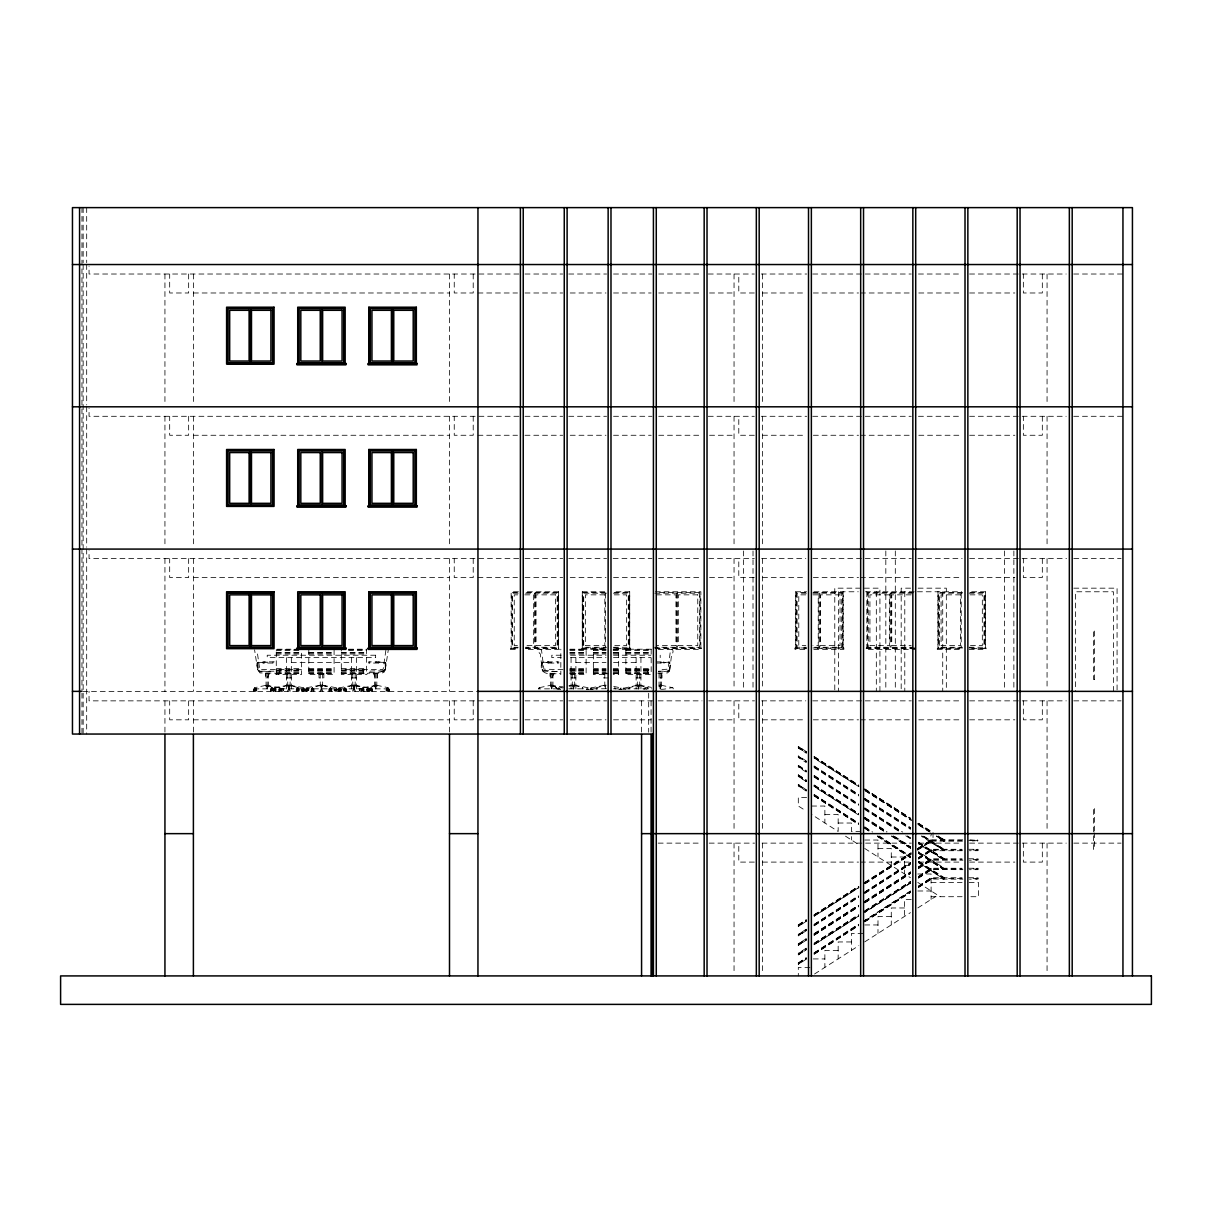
<?xml version="1.0" encoding="UTF-8"?>
<svg xmlns="http://www.w3.org/2000/svg" width="1212" height="1212" viewBox="0 0 1212 1212"><rect width="100%" height="100%" fill="white"/><g stroke="black" fill="none" stroke-linecap="round" stroke-linejoin="round"><path stroke-width="0.75" stroke-dasharray="5 3.75" d="M558.58 591.774L558.58 648.678L558.58 591.774L525.735 591.774M582.29 591.774L582.29 648.678L582.29 591.774L606 591.774M629.71 591.774L629.71 648.678L629.71 591.774L613.302 591.774M613.514 647.965L630.422 648.602L613.302 648.678M795.708 591.774L795.708 648.678L795.708 591.774L806.647 591.774M812.979 647.965L843.84 647.965L813.782 648.602M985.401 591.774L985.401 648.678L985.401 591.774L968.994 591.774M969.206 647.965L986.113 648.602L968.994 648.678M270.655 691.34L270.655 688.719M271.23 688.825L270.837 691.34M274.003 687.916L273.124 691.34M369.766 691.34L369.766 688.719M372.054 691.34L372.054 688.719M372.235 688.719L372.235 691.34M962.692 839.81L931.104 839.81C934.043 842.476 929.665 838.022 931.528 841.113L962.676 841.219M385.886 650.268L383.098 669.539L341.314 669.691M385.204 663.267L385.325 669.403L385.977 663.843L385.189 662.388M385.219 669.978L388.294 649.814M658.404 671.19L667.191 671.19L668.933 670.281C671.13 668.039 668.539 662.191 669.751 662.388L669.842 663.767M669.781 669.978L671.645 654.025C674.402 652.935 672.721 646.663 670.448 650.268L668.085 669.16L659.858 669.691M931.604 840.522C936.331 838.78 927.377 846.188 931.604 833.311M969.933 839.81L978.039 840.522L969.918 841.219M978.039 850.006L969.342 850.006M978.039 859.49L969.342 859.49M978.039 868.974L969.342 868.974M978.039 878.458L969.342 878.458M278.911 691.34L278.911 688.719M296.622 691.34L296.622 688.719M298.925 688.719L298.925 691.34M311.439 691.34L311.439 688.719M313.741 688.719L313.741 691.34M329.149 691.34L329.149 688.719M331.437 688.719L331.437 691.34M343.966 691.34L343.966 688.719M363.964 688.719L363.964 691.34M596.198 688.87L596.789 687.689L605.53 685.219L605.697 688.87M596.88 689.446L596.789 687.689M628.725 688.87L629.301 687.689L638.057 685.219M629.21 688.87L629.301 687.689M257.686 663.267L258.61 670.281M542.961 662.161L551.793 662.752L542.961 662.161L541.597 663.009L542.158 663.767M541.703 663.009C538.537 675.114 551.187 674.781 559.474 673.16L560.823 674.508L560.823 649.208M254.111 691.34L253.263 690.037L254.111 688.719M256.005 688.719L256.838 690.037L256.005 691.34M386.886 691.34L386.037 690.037L386.886 688.719M388.779 688.719L389.628 690.037L388.779 691.34M253.899 690.037L254.702 687.689L266.443 685.219M538.81 688.87L539.264 687.689L538.461 688.87L562.186 688.825M275.26 688.719L276.245 690.037L275.26 691.34M302.591 691.34C298.713 688.204 307.772 688.204 303.894 691.34M306.469 691.34L305.485 690.037L306.197 688.34M334.527 690.037L334.709 688.825L308.181 688.825L307.03 691.34M306.075 690.037C305.545 686.734 310.999 690.052 307.772 691.34M335.103 691.34C331.224 688.204 340.299 688.204 336.421 691.34M338.996 691.34L337.996 690.037L338.724 688.34M338.406 690.037C337.921 686.765 343.572 689.931 340.299 691.34M367.63 691.34L366.645 690.037L367.63 688.719M305.878 690.037L306.348 687.916M338.406 688.87L339.057 687.916M557.641 689.446L558.565 687.916M590.744 688.34L590.168 689.446M282.002 691.34L280.957 690.037L282.002 688.719M643.951 688.87L644.935 687.689L651.965 686.447M943.996 841.128L936.497 836.189L943.981 841.219L944.39 839.825L938.482 836.022M944.39 849.309L943.996 850.612L921.62 836.416M918.469 853.369L943.981 869.686L944.39 868.277L918.469 851.672M918.469 862.732L943.981 879.17L918.469 862.429M943.981 879.139L944.39 877.776L918.469 861.156M383.613 670.948C353.268 670.115 374.432 675.751 385.037 670.327L385.234 669.403M385.325 669.403L384.037 672.251L381.628 673.16L367.963 673.16L366.615 674.508L341.314 674.508L341.314 649.814M669.494 670.327L670.297 663.009M932.119 840.734L917.787 849.9M384.28 670.281L384.734 669.327M272.942 688.719L272.942 691.34M369.948 691.34L369.948 688.719M374.993 685.219L370.645 687.689L370.342 690.037M375.478 688.825L375.478 685.219L371.22 687.689L370.917 690.037M558.384 689.446L559.247 688.719M586.275 689.446L589.32 689.446M587.017 689.446L587.881 688.719M590.911 689.446L591.774 688.719M618.802 689.446L621.832 689.446M619.544 689.446L620.408 688.719M622.68 689.446L623.619 687.916M623.438 689.446L624.286 688.719M384.946 670.327L382.537 671.796M668.888 671.1L669.6 670.327M558.035 688.34L562.398 687.068M591.092 687.916L590.441 688.87L593.198 689.446M643.951 689.446L644.86 688.719M257.035 663.009L258.504 662.161L257.58 663.267M257.701 662.388L256.899 663.843L257.565 669.403L259.974 672.933L274.927 673.16L276.275 674.508L301.561 674.508L301.561 649.814M278.684 674.508L279.881 671.13L278.427 669.691M384.371 670.281L382.537 671.19M280.866 688.719L280.866 691.34M279.275 691.34L279.275 688.719M281.214 691.34L281.214 688.719M298.576 688.719L298.576 691.34M296.97 691.34L296.97 688.719M313.393 688.719L313.393 691.34M311.787 691.34L311.787 688.719M331.088 688.719L331.088 691.34M329.497 691.34L329.497 688.719M344.314 691.34L344.314 688.719M346.268 691.34L346.268 688.719M363.615 688.719L363.615 691.34M362.024 691.34L362.024 688.719M288.456 685.219L279.699 687.689L279.124 690.037M320.983 685.219L312.226 687.689L311.635 690.037M353.51 685.219L344.753 687.689L344.163 690.037M798.314 924.862L806.222 919.696M814.1 914.772L858.551 886.336M864.595 882.472L910.863 852.869M918.241 848.158L931.467 839.689M798.314 925.165L806.253 919.923M814.085 915.075L858.626 886.411M864.55 882.806L911.166 852.99M917.363 848.839L931.816 839.764M798.314 925.377L806.268 920.287M814.085 915.287L858.778 886.699M864.565 882.987L911.288 853.112M917.651 849.036L931.967 839.871M798.314 925.589L806.283 920.499M814.1 915.499L858.838 886.881M864.611 883.184L910.742 853.687M917.757 849.188L932.089 840.022M798.314 926.013L806.283 920.711M814.131 915.893L858.869 887.078M864.747 883.518L910.788 853.869M917.863 849.551L932.179 840.189M798.314 926.316L806.283 921.09M858.884 887.457L814.176 916.181L858.808 887.714M864.823 883.639L910.863 854.202M806.283 921.317L798.314 926.438L798.314 924.771M864.929 883.836L911.212 854.218M917.423 850.218L932.013 840.886M806.222 929.18L798.314 934.482L806.222 929.604M814.131 924.362L858.384 895.804M864.717 892.002L910.56 862.429M918.469 857.626L931.104 849.294L962.055 849.294M814.131 924.544L858.384 896.229M864.717 892.183L910.56 862.853M918.469 857.808L931.104 849.718M798.314 935.073L806.222 929.801M814.131 924.968L858.384 896.426M864.717 892.608L910.56 863.065M918.469 858.217L931.104 849.915L962.207 850.006M798.314 935.3L806.222 930.24M814.131 925.18L858.384 896.865M864.717 892.82L910.56 863.505M918.469 858.444L931.104 850.354M798.314 935.679L806.222 930.437M814.131 925.559L858.384 897.077M864.717 893.199L910.56 863.702M918.469 858.823L931.104 850.551L944.33 858.99M806.222 930.755L798.314 935.922L798.314 934.255M814.131 925.801L858.384 897.38M864.717 893.456L910.56 864.004M918.469 859.066L931.104 850.869M814.131 933.634L858.384 905.288M864.717 901.273L910.56 871.913M918.469 866.898L931.104 858.778L962.055 858.778M798.314 943.966L806.222 938.77L798.314 943.739L798.314 945.375L806.222 940.239M814.131 933.846L858.384 905.409M864.717 901.486L910.56 872.034M918.469 867.11L931.104 858.884L931.104 861.429M798.314 944.345L806.222 939.088M814.131 934.225L858.384 905.712M864.717 901.864L910.56 872.337M918.469 867.489L931.104 859.202M798.314 944.557L806.222 939.512M814.131 934.452L858.384 906.137M864.717 902.092L910.56 872.761M918.469 867.701L931.104 859.611L962.207 859.49M798.314 944.981L806.222 939.724M814.131 934.876L858.384 906.349M864.717 902.516L910.56 872.988M918.469 868.125L931.104 859.838M798.314 945.163L806.222 940.103M814.131 935.043L858.384 906.727M864.717 902.682L910.56 873.367M918.469 868.307L931.104 860.217L962.904 860.202M814.131 935.3L858.384 906.864M864.717 902.94L910.56 873.488M918.469 868.549L931.104 860.353M806.222 948.148L798.314 953.314L798.314 954.859L806.222 949.829M814.131 943.209L858.384 914.772M864.717 910.848L910.56 881.412M918.469 876.458L931.104 868.262L962.055 868.262M798.314 953.617L806.222 948.39M814.131 943.512L858.384 915.03M864.717 911.151L910.56 881.654M918.469 876.776L931.104 868.504M798.314 954.268L806.222 948.996M814.131 944.148L858.384 915.621M864.717 911.788L910.56 882.245M918.469 877.412L931.104 869.11L962.207 868.974M798.314 954.465L806.222 949.405M814.131 944.36L858.384 916.045M864.717 912L910.56 882.669M918.469 877.609L931.104 869.519L962.904 869.686M798.314 954.859L806.222 949.587M858.384 916.211L814.131 944.754L858.384 916.469M910.56 882.851L864.717 912.394L910.56 883.093M918.469 878.003L931.104 869.701M918.469 878.033L931.104 869.943M798.314 962.934L806.222 957.631M814.131 952.829L858.384 924.256M910.56 890.896L864.717 920.469L910.56 891.32M918.469 886.078L931.104 877.746L962.055 877.746M798.314 963.116L806.222 958.056M814.131 952.996L858.384 924.68M918.469 886.26L931.104 878.17M798.314 963.525L806.222 958.253M814.131 953.42L858.384 924.892M864.717 921.059L910.56 891.517M918.469 886.684L931.104 878.367M798.314 963.752L806.222 958.692M814.131 953.632L858.384 925.317M864.717 921.271L910.56 891.956M918.469 886.896L931.104 878.806M798.314 964.131L806.222 958.904M814.131 954.011L858.384 925.529M864.717 921.65L910.56 892.153M918.469 887.275L931.104 879.018L962.904 879.17M806.222 959.207L798.314 964.373L798.314 962.722M814.131 954.268L858.384 925.832M864.717 921.908L910.56 892.471M918.469 887.517L931.104 879.321M814.555 973.993L858.808 945.678M864.717 941.891L910.454 912.636M917.832 907.924L935.346 896.713M668.994 671.1L658.404 671.796M255.52 688.719L254.687 690.037L255.52 691.34M254.581 691.34L255.429 690.037L254.581 688.719M388.294 688.719L387.461 690.037L388.294 691.34M387.37 691.34L388.204 690.037L387.37 688.719M273.942 688.719L272.958 690.037L273.942 691.34M303.333 688.719L302.333 690.037L303.333 691.34M307.212 688.719L306.227 690.037L307.212 691.34M303.151 691.34L304.136 690.037L303.151 688.719M339.739 688.719L338.754 690.037L339.739 691.34M339.557 691.34L340.542 690.037L339.557 688.719M368.372 688.719L367.387 690.037L368.372 691.34M368.206 691.34L369.19 690.037L368.206 688.719M368.948 691.34L369.933 690.037L368.948 688.719M282.593 691.34L283.623 690.037L282.593 688.719M360.297 688.719L359.252 690.037L360.297 691.34M360.888 691.34L361.933 690.037L360.888 688.719M338.875 687.916L352.919 685.219M590.895 687.916L604.955 685.219M569.216 686.204L573.003 685.219M542.249 662.388C543.294 662.131 540.976 668.009 543.173 670.281L558.808 671.796L543.006 671.1M539.264 687.689L550.99 685.219M364.448 669.691L363.009 671.13L364.206 674.508M649.011 669.691L647.556 671.13L648.768 674.508M287.865 685.219L274.306 687.689L273.367 690.037M306.833 687.689L320.392 685.219M568.898 685.825L572.428 685.219M637.467 685.219L623.089 688.34L625.725 689.446M977.327 839.81L977.327 841.219M542.809 669.327L542.506 670.327M518.903 274.018L89.052 274.018L89.052 266.11M525.023 274.018L562.686 274.018M568.746 274.018L606.576 274.018M613.53 274.018L651.965 274.018M658.722 274.018L702.036 274.018M708.247 274.018L754.318 274.018M761.272 274.018L806.722 274.018M812.737 274.018L911.272 274.018M918.438 274.018L962.161 274.018M969.57 274.018L1018.61 274.018M1022.17 274.018L1066.196 274.018M1073.711 274.018L1122.948 274.018M193.39 292.986L449.5 292.986M477.952 292.986L517.494 292.986M525.023 292.986L562.686 292.986M570.216 292.986L606 292.986M613.53 292.986L651.192 292.986M658.722 292.986L702.036 292.986M709.565 292.986L734.048 292.986M754.318 292.986L738.79 292.986L738.79 274.018M762.5 292.986L805.813 292.986M813.343 292.986L858.551 292.986M860.429 292.986L911.272 292.986M918.802 292.986L962.116 292.986M969.645 292.986L1014.838 292.986M518.903 416.292L89.052 416.292L89.052 408.399M525.023 416.292L562.686 416.292M568.746 416.292L606.576 416.292M613.53 416.292L651.965 416.292M658.722 416.292L702.036 416.292M708.247 416.292L754.318 416.292M761.272 416.292L806.722 416.292M812.737 416.292L911.272 416.292M918.438 416.292L962.161 416.292M969.57 416.292L1018.61 416.292M1022.17 416.292L1066.196 416.292M1073.711 416.292L1122.948 416.292M193.39 435.26L449.5 435.26M477.952 435.26L517.494 435.26M525.023 435.26L562.686 435.26M570.216 435.26L606 435.26M613.53 435.26L651.192 435.26M658.722 435.26L702.036 435.26M709.565 435.26L734.048 435.26M754.318 435.26L738.79 435.26L738.79 416.292M762.5 435.26L805.813 435.26M813.343 435.26L858.551 435.26M860.429 435.26L911.272 435.26M918.802 435.26L962.116 435.26M969.645 435.26L1014.838 435.26M518.706 558.58L89.052 558.58L89.052 550.687M525.023 558.58L562.686 558.58M568.746 558.58L606.576 558.58M613.166 558.58L651.965 558.58M658.51 558.58L702.036 558.58M708.717 558.58L754.318 558.58M761.666 558.58L805.813 558.58M812.737 558.58L911.272 558.58M917.863 558.58L962.161 558.58M969.645 558.58L1018.61 558.58M1022.17 558.58L1066.53 558.58M1073.771 558.58L1121.07 558.58M193.39 577.548L449.5 577.548M477.952 577.548L517.494 577.548M525.023 577.548L562.686 577.548M570.216 577.548L606 577.548M613.53 577.548L651.192 577.548M658.722 577.548L702.036 577.548M709.565 577.548L734.048 577.548M754.318 577.548L738.79 577.548L738.79 558.58M762.5 577.548L805.813 577.548M813.343 577.548L858.551 577.548M860.429 577.548L911.272 577.548M918.802 577.548L962.116 577.548M969.645 577.548L1014.838 577.548M910.591 588.168L901.183 588.168L901.183 691.37M918.105 588.168L946.33 588.168L946.33 691.37M1073.802 588.168L1117.07 588.168L1117.07 691.37M518.448 591.774L511.146 591.774L511.146 648.678M655.253 591.774L700.854 591.774L700.854 648.678M813.949 591.774L858.263 591.774M865.489 591.774L914.272 591.774M917.439 591.774L961.692 591.774M517.372 592.486L511.858 592.486L511.858 647.965M526.584 592.486L557.868 592.486L557.868 647.965M605.076 592.486L583.002 592.486L583.002 647.965M614.287 592.486L628.998 592.486L628.998 647.965M659.661 592.486L700.142 592.486L700.142 647.965M805.616 592.486L796.42 592.486L796.42 647.965M812.979 592.486L842.416 592.486L842.416 647.965M913.56 592.486L867.55 592.486L867.55 647.965M962.616 592.486L938.694 592.486L938.694 647.965M969.979 592.486L984.705 592.486L984.705 647.965M518.145 593.198L512.57 593.198L512.57 647.253L518.145 647.253M525.569 593.198L557.156 593.198L557.156 647.253L525.569 647.253M606.47 593.198L583.714 593.198L583.714 647.253L606.47 647.253M613.423 593.198L628.286 593.198L628.286 647.253L613.423 647.253M654.844 593.198L699.43 593.198L699.43 647.253L654.844 647.253M806.419 593.198L797.132 593.198L797.132 647.253L806.419 647.253M812.888 593.198L841.704 593.198L841.704 647.253L812.888 647.253M912.848 593.198L868.262 593.198L868.262 647.253L912.848 647.253M962.176 593.198L939.406 593.198L939.406 647.253L962.176 647.253M969.13 593.198L983.992 593.198L983.992 647.253L969.13 647.253M517.766 594.85L514.236 594.85L514.236 645.602L517.766 645.602M524.841 594.85L533.674 594.85L533.674 645.602L524.841 645.602M614.257 594.85L626.634 594.85L626.634 645.602L614.257 645.602M656.51 594.85L675.948 594.85L675.948 645.602L656.51 645.602M805.859 594.85L798.784 594.85L798.784 645.602L805.859 645.602M812.934 594.85L818.236 594.85L818.236 645.602L812.934 645.602M911.182 594.85L891.744 594.85L891.744 645.602L911.182 645.602M969.948 594.85L982.326 594.85L982.326 645.602L969.948 645.602M517.948 647.965L510.434 647.965L510.434 649.39L517.948 649.39M525.463 647.965L559.293 647.965L559.293 649.39L525.463 649.39M606 647.965L581.578 647.965L581.578 649.39L606 649.39M654.586 647.965L701.566 647.965M806.268 647.965L794.996 647.965L794.996 649.39L806.268 649.39M914.984 647.965L866.125 647.965L866.125 649.39L914.984 649.39M962.616 647.965L937.27 647.965L937.27 649.39L961.692 649.39M510.434 648.602L518.448 648.678M525.463 648.602L559.293 648.602M581.578 648.602L606 648.678M655.253 648.678L701.566 648.602M794.996 648.602L806.647 648.678M866.125 648.602L914.984 648.602M937.27 648.602L961.692 648.678M299.758 649.208L276.275 649.208L276.275 674.508M348.541 649.208L366.615 649.208L366.615 674.508M569.867 649.208L586.123 649.208L586.123 674.508L569.867 674.508M606 649.208L593.35 649.208L593.35 674.508L606 674.508M613.227 649.208L618.65 649.208L618.65 674.508L613.227 674.508M613.514 649.39L630.422 649.39L630.422 647.965M658.358 649.39L701.566 649.39M813.782 649.39L843.84 649.39L843.84 647.965M969.206 649.39L986.113 649.39L986.113 647.965M276.275 649.814L299.758 649.814M348.541 649.814L366.615 649.814M569.867 649.814L586.123 649.814M593.35 649.814L606 649.814M613.227 649.814L618.65 649.814M625.877 649.814L651.177 649.814M276.275 650.268L299.758 650.268M348.541 650.268L366.615 650.268M569.867 650.268L586.123 650.268M593.35 650.268L606 650.268M613.227 650.268L618.65 650.268M625.877 650.268L651.177 650.268M276.275 652.571L301.561 652.571M308.802 652.571L334.088 652.571M341.314 652.571L366.615 652.571M569.867 652.571L586.123 652.571M593.35 652.571L606 652.571M613.227 652.571L618.65 652.571M625.877 652.571L651.177 652.571M276.275 652.995L301.561 652.995M308.802 652.995L334.088 652.995M341.314 652.995L366.615 652.995M569.867 652.995L586.123 652.995M593.35 652.995L606 652.995M613.227 652.995L618.65 652.995M625.877 652.995L651.177 652.995M276.275 654.025L301.561 654.025M308.802 654.025L334.088 654.025M341.314 654.025L366.615 654.025M569.867 654.025L586.123 654.025M593.35 654.025L606 654.025M613.227 654.025L618.65 654.025M625.877 654.025L651.177 654.025M561.141 655.222L551.793 655.222L551.793 657.631L561.141 657.631M570.488 655.222L606 655.222M613.484 655.222L650.859 655.222M570.488 657.631L606 657.631M613.484 657.631L650.859 657.631M547.37 661.858L558.808 661.858L558.808 663.055L547.37 663.055M656.192 661.858L664.63 661.858L664.57 663.055M669.039 662.161L660.207 662.752L669.842 662.388M291.334 662.449L351.556 662.449M575.882 662.449L606 662.449M613.53 662.449L636.118 662.449M656.192 663.055L664.63 663.055M276.275 668.615L301.561 668.615M308.802 668.615L334.088 668.615M341.314 668.615L366.615 668.615M569.867 668.615L586.123 668.615M593.35 668.615L606 668.615M613.227 668.615L618.65 668.615M625.877 668.615L651.177 668.615M301.561 669.691L259.792 669.539L256.989 650.268M308.802 669.691L334.088 669.691M562.989 669.691L543.915 669.16L541.552 650.268C539.279 646.663 537.598 652.935 540.355 654.025L542.218 669.978M569.867 669.691L586.123 669.691M593.35 669.691L606 669.691M613.227 669.691L618.65 669.691M625.877 669.691L651.177 669.691M276.275 669.978L301.561 669.978M308.802 669.978L334.088 669.857M341.314 669.978L366.615 669.857M569.867 669.857L586.123 669.978M593.35 669.857L606 669.978M613.227 669.857L618.65 669.857M625.877 669.978L651.177 669.857M276.275 670.706L301.561 670.706M308.802 670.706L334.088 670.706M341.314 670.706L366.615 670.706M569.867 670.706L586.123 670.706M593.35 670.706L606 670.706M613.227 670.706L618.65 670.706M625.877 670.706L651.177 670.706M260.247 671.19L274.26 671.19L260.247 671.796M276.275 671.13L301.561 671.13M308.802 671.13L334.088 671.13M341.314 671.13L366.615 671.13M569.867 671.13L586.123 671.13M593.35 671.13L606 671.13M613.227 671.13L618.65 671.13M625.877 671.13L651.177 671.13M276.275 672.796L301.561 672.796M308.802 672.796L334.088 672.796M341.314 672.796L366.615 672.796M569.867 672.796L586.123 672.796M593.35 672.796L606 672.796M613.227 672.796L618.65 672.796M625.877 672.796L651.177 672.796M276.275 673.16L301.561 673.16M308.802 673.16L334.088 673.16M341.314 673.16L366.615 673.16M569.867 673.16L586.123 673.16M593.35 673.16L608.409 673.16M613.227 673.16L618.65 673.16M625.877 673.16L651.177 673.16M657.798 673.16L667.464 672.933L669.388 671.221L669.191 669.327M276.275 673.645L301.561 673.645M308.802 673.645L334.088 673.645M341.314 673.645L366.615 673.645M569.867 673.645L586.123 673.645M593.35 673.645L606 673.645M613.227 673.645L618.65 673.645M625.877 673.645L651.177 673.645M286.517 673.766L291.334 673.766M319.029 673.766L323.846 673.766M351.556 673.766L356.373 673.766M571.064 673.766L575.882 673.766M603.591 673.766L608.409 673.766M636.118 673.766L640.936 673.766M286.517 677.947L291.334 677.947M351.556 677.947L356.373 677.947M571.064 677.947L575.882 677.947M608.409 677.947L603.591 677.947L603.591 673.16M636.118 677.947L640.936 677.947M660.207 677.947L662.01 677.947L662.01 673.16M266.079 685.219L283.366 688.34L283.502 690.037L278.305 690.037M287.683 685.219L290.153 685.219M320.21 685.219L322.68 685.219M352.722 685.219L355.207 685.219M376.796 685.219L359.525 688.34L359.388 690.037L364.585 690.037M550.642 685.219L565.307 687.386M572.231 685.219L574.715 685.219M604.758 685.219L606.242 685.219M637.285 685.219L639.769 685.219M659.01 685.219L661.358 685.219M254.702 687.689L254.262 690.037M267.413 688.825L267.413 685.219L272.245 687.689L272.548 690.037M279.699 687.689L279.608 690.037M289.38 685.219L298.137 687.689L298.728 690.037M312.226 687.689L312.135 690.037M321.907 685.219L330.664 687.689L331.24 690.037M336.542 687.916L336.875 688.34M344.753 687.689L344.647 690.037M354.434 685.219L363.191 687.689L363.767 690.037M388.991 690.037L387.825 687.689L388.628 690.037M551.884 685.219L556.793 687.689L557.111 688.87M583.275 688.87L582.199 687.689L582.79 688.87M648.329 688.87L647.253 687.689L647.844 688.87M659.04 673.145L659.04 688.825C663.737 690.855 674.493 685.568 673.19 688.87M253.899 688.87L302.182 688.825L302.182 690.037M303.833 687.916L304.485 690.037M336.997 690.037L336.997 688.87L336.815 690.037M388.991 688.87L340.693 688.825L340.693 690.037M568.837 688.825L586.744 688.825M592.729 688.825L607.212 688.719M613.439 688.825L619.271 688.825M625.256 688.825L651.798 688.825M253.263 690.037L256.838 690.037M270.337 690.037L276.245 690.037M287.714 690.037L290.123 690.037M296.016 690.037L299.531 690.037M301.591 690.037L304.879 690.037M305.485 690.037L308.772 690.037M310.833 690.037L314.347 690.037M320.241 690.037L322.65 690.037M328.528 690.037L332.058 690.037M334.118 690.037L337.406 690.037M337.996 690.037L341.299 690.037M343.36 690.037L346.844 689.825M352.768 690.037L355.177 690.037M366.645 690.037L372.554 690.037M386.037 690.037L389.628 690.037M82.734 691.37L477.952 691.37M518.236 700.854L89.052 700.854L89.052 691.37M525.023 700.854L562.686 700.854M568.746 700.854L606.576 700.854M612.757 700.854L655.798 700.854M658.131 700.854L702.036 700.854M708.717 700.854L754.5 700.854M761.666 700.854L805.813 700.854M812.737 700.854L911.318 700.854M918.666 700.854L962.343 700.854M969.645 700.854L1018.61 700.854M1022.17 700.854L1066.257 700.854M1073.771 700.854L1121.055 700.854M193.39 719.822L449.5 719.822M477.952 719.822L517.494 719.822M525.023 719.822L562.686 719.822M570.216 719.822L606 719.822M613.53 719.822L651.192 719.822M658.722 719.822L702.036 719.822M709.565 719.822L734.048 719.822M754.318 719.822L738.79 719.822L738.79 700.854M762.5 719.822L805.813 719.822M813.343 719.822L858.551 719.822M860.429 719.822L911.272 719.822M918.802 719.822L962.116 719.822M969.645 719.822L1014.838 719.822M806.616 797.541L798.314 797.541L798.314 805.995L805.692 810.707M811.601 806.041L824.872 806.041L824.872 822.978M824.872 814.54L838.159 814.54L838.159 831.477L811.601 814.479M838.159 823.024L851.43 823.024L851.43 831.523L859.732 831.523M864.717 840.022L877.988 840.022L877.988 856.96M931.316 840.522L962.207 840.522M968.691 840.522L978.039 840.522M658.161 843.128L701.627 843.128M709.187 843.128L754.531 843.128M762.075 843.128L805.813 843.128M813.101 843.128L911.333 843.128M918.802 843.128L962.358 843.128M969.645 843.128L1018.61 843.128M1022.17 843.128L1066.257 843.128M1073.817 843.128L1121.055 843.128M877.988 848.506L891.274 848.506L891.274 865.444M968.691 849.294L978.039 849.294L978.039 850.688L969.342 850.718M931.104 850.718L962.904 850.718M891.274 857.005L904.546 857.005L904.546 873.943M968.691 858.778L978.039 858.778L978.039 860.172L969.342 860.202M754.318 862.096L738.79 862.096L738.79 843.128M762.5 862.096L805.813 862.096M813.343 862.096L858.551 862.096M860.429 862.096L911.272 862.096M918.802 862.096L962.116 862.096M969.645 862.096L1014.838 862.096M904.546 865.504L911.197 865.504M968.691 868.262L978.039 868.262L978.039 869.655L969.342 869.686M917.832 873.988L931.104 873.988L931.104 899.425M968.691 877.746L978.039 877.746L978.039 879.139L969.342 879.17M931.104 878.458L962.207 878.458M931.104 882.487L962.086 882.487M969.145 882.487L978.538 882.487L978.538 896.713L969.145 896.713M917.832 890.987L931.104 890.987M931.104 896.713L962.086 896.713M911.197 899.471L904.546 899.471L904.546 916.408M904.546 907.97L891.274 907.97L891.274 924.907M891.274 916.469L877.988 916.469L877.988 933.407M864.717 924.953L877.988 924.953M863.05 933.452L851.43 933.452L851.43 950.39M851.43 941.951L838.159 941.951L838.159 958.889M838.159 950.435L824.872 950.435L824.872 967.373M813.252 958.934L824.872 958.934M809.934 967.434L798.314 967.434L798.314 975.918M385.28 663.767L385.749 663.009M259.292 671.615L260.353 671.796L259.262 670.948M639.572 685.219L651.465 687.386M613.742 686.447L621.105 687.916M574.533 685.219L588.093 687.689L589.032 688.87L588.381 687.916M355.025 685.219L369.069 687.916M322.498 685.219L336.057 687.689M661.01 685.219L672.736 687.689M376.447 685.219L388.173 687.689M385.295 662.388L375.644 662.161L384.961 662.903M638.997 685.219L647.738 687.689M573.943 685.219L582.699 687.689M354.919 685.219L363.191 687.689M322.392 685.219L330.664 687.689M298.137 687.689L289.865 685.219L303.53 687.689L304.485 688.87M645.451 688.719L646.36 689.446M624.119 688.719L624.983 689.446M620.226 688.719L621.089 689.446M591.592 688.719L592.456 689.446M587.714 688.719L588.562 689.446M559.808 688.719L560.671 689.446M559.065 688.719L559.929 689.446M307.03 688.719L308.03 690.037M552.445 685.219L556.793 687.689M267.897 685.219L272.245 687.689M259.383 671.615L257.656 669.403M806.238 751.546L798.314 746.365L798.314 748.031L806.268 753.137M814.131 756.485L858.505 784.982M864.717 788.845L910.833 818.342M918.469 823.221L931.437 831.523M798.314 746.607L806.222 751.849M814.116 756.712L858.384 785.209M864.656 789.042L910.666 818.479M918.363 823.402L931.24 831.644M938.406 836.219L944.284 840.158M798.314 746.986L806.207 752.046M814.085 757.091L858.308 785.361M864.565 789.376L910.394 818.691M918.211 823.675L930.922 831.811M938.27 836.522L944.239 840.325M798.314 747.213L806.298 752.319M814.267 757.409L858.944 785.982M865.323 790.072L909.985 818.645M917.954 823.736L930.725 831.902M938.209 836.689L944.178 840.522M798.314 747.425L806.283 752.728M814.252 757.621L858.853 786.361M865.232 790.224L911.272 819.888M917.635 823.963L930.634 832.068M936.634 835.901L944.072 840.87M798.314 747.804L806.268 753.031M814.206 757.97L858.793 786.618L814.191 758.182M865.065 790.497L911.303 820.206M930.225 832.189L917.408 824.115L928.756 831.493M864.974 790.663L911.257 820.297M806.222 760.909L798.314 755.849L798.314 757.515L806.222 762.59M814.131 765.969L858.384 794.284M864.717 798.329L910.56 827.644M924.786 836.75L944.33 849.491M798.314 756.273L806.222 761.333M814.131 766.393L858.384 794.693M864.717 798.738L910.56 828.069M923.211 836.159L944.284 849.642M798.314 756.485L806.222 761.757M814.131 766.59L858.384 795.117M864.717 798.95L910.56 828.493M923.211 836.371L944.178 850.006M798.314 756.909L806.222 761.969M814.131 767.029L858.384 795.345M864.717 799.39L910.56 828.705M921.62 835.795L944.133 850.188M931.104 842.067L944.042 850.506M814.131 767.65L858.384 795.966M864.717 800.011L910.56 829.341M798.314 765.333L806.222 770.393M814.131 775.453L858.384 803.768M864.717 807.813L902.652 832.083M918.469 842.188L944.39 858.793L943.996 860.096L918.469 843.885M798.314 765.757L806.222 771.014M814.131 775.877L858.384 804.389M864.717 808.237L901.077 831.69M918.469 842.613L944.239 859.308M798.314 766.181L806.222 771.241M814.131 776.301L858.384 804.601M864.717 808.646L901.077 831.917M907.394 835.962L910.56 837.977M918.469 843.037L944.178 859.49M798.314 766.393L806.222 771.453M814.131 776.513L858.384 804.829M864.717 808.874L901.077 832.129M907.394 836.174L910.56 838.204M918.469 843.249L944.133 859.672M931.104 851.551L944.042 859.99M806.222 772.089L798.314 767.029L798.314 765.363M814.131 777.134L858.384 805.45M864.717 809.495L899.486 831.75M905.818 835.795L910.56 838.825M798.314 774.816L806.222 779.877M814.131 784.937L858.384 813.252M864.717 817.297L886.851 831.447M894.744 836.507L910.56 846.612M798.314 775.241L806.222 780.301M814.131 785.361L858.384 813.676M864.717 817.721L886.851 831.871M893.168 835.916L910.56 847.036M918.469 852.097L944.284 868.61M798.314 775.453L806.222 780.498M814.131 785.558L858.384 813.873M864.717 817.918L886.851 832.083M893.168 836.128L910.56 847.249M918.469 852.309L944.239 868.792M798.314 775.665L806.222 780.725M814.131 785.785L858.384 814.1M864.717 818.145L885.26 831.28M893.168 836.341L910.56 847.461M918.469 852.521L944.178 868.974M798.314 775.892L806.222 781.149M814.131 785.997L858.384 814.509M864.717 818.358L885.26 831.705M893.168 836.553L910.56 847.885M918.469 852.733L944.072 869.322M798.314 776.271L806.222 781.452M814.131 786.376L858.384 814.828L814.131 786.618M864.717 818.736L885.26 832.023M891.593 835.932L910.56 848.188M918.469 853.112L943.981 869.655M806.222 781.573L798.314 776.513L798.314 774.847M864.717 818.979L885.26 832.129M891.593 836.174L910.56 848.309M814.131 794.421L858.384 822.978M864.717 826.781L872.625 832.083M878.942 835.886L910.56 856.354M798.314 784.725L806.222 789.785L798.314 784.316L798.314 785.967L806.222 791.057M814.131 794.845L858.384 823.16M864.717 827.205L871.034 831.25M878.942 836.295L910.56 856.52M918.469 861.581L944.284 878.094M798.314 784.937L806.222 790.209M814.131 795.042L858.384 823.584M864.717 827.402L871.034 831.674M878.942 836.507L910.56 856.945M918.469 861.793L944.178 878.458M798.314 785.376L806.222 790.421M814.131 795.481L858.384 823.796M864.717 827.841L871.034 831.886M877.367 835.932L910.56 857.172M918.469 862.217L944.133 878.639M798.314 785.573L806.222 790.8M814.131 795.693L858.384 824.175M864.717 828.038L871.034 832.083M877.367 836.128L910.56 857.551M814.131 795.996L858.384 824.418M864.717 828.357L869.458 831.508M877.367 836.447L910.56 857.793M845.537 836.189L858.808 844.688M864.717 848.461L910.454 877.715M917.832 882.442L940.148 896.713M362.691 687.689L363.282 690.037M330.179 687.689L330.755 690.037M297.652 687.689L298.228 690.037M361.676 691.34L361.676 688.719L361.797 690.037M345.92 691.34L345.92 688.719L346.071 690.037M258.52 670.281L259.368 670.948M620.908 687.916L621.256 688.34M368.887 687.916L369.524 688.87M542.4 670.327L543.112 671.1M556.217 687.689L556.535 688.87M271.67 687.689L271.973 690.037M273.124 688.719L273.442 690.037M270.837 688.719L271.155 690.037M369.221 688.34L369.524 690.037M615.802 688.87L614.726 687.689L615.317 688.87M257.671 669.978L254.581 649.814M1113.464 691.37L1113.464 591.774L1075.514 591.774L1075.514 691.37M1094.572 831.099L1094.572 807.495L1093.391 808.252L1093.391 849.248L1094.572 849.248L1094.572 832.917M1047.062 274.018L1047.062 404.944M1047.062 416.292L1047.062 547.218M1047.062 558.58L1047.062 689.492M1047.062 700.854L1047.062 831.78M1047.062 843.128L1047.062 974.054M1042.32 274.018L1042.32 292.986L1023.352 292.986L1023.352 274.018M1042.32 416.292L1042.32 435.26L1023.352 435.26L1023.352 416.292M1042.32 558.58L1042.32 577.548L1023.352 577.548L1023.352 558.58M1042.32 700.854L1042.32 719.822L1023.352 719.822L1023.352 700.854M1042.32 843.128L1042.32 862.096L1023.352 862.096L1023.352 843.128M1013.868 550.96L1013.868 689.492M1004.384 550.96L1004.384 689.492M976.614 849.309L976.614 850.688M976.614 858.793L976.614 860.172M976.614 868.277L976.614 869.655M976.614 877.776L976.614 879.139M961.222 593.198L961.222 647.253M942.724 591.774L942.724 691.37M933.028 832.538L933.028 840.522M931.104 840.825L931.104 842.461M931.104 849.309L931.104 851.945M931.104 868.277L931.104 870.913M904.788 591.774L904.788 691.37M895.304 550.96L895.304 689.507M891.032 593.198L891.032 647.253M890.078 593.198L890.078 647.253M885.821 550.96L885.821 689.507M879.927 691.37L879.927 588.168L834.78 588.168L834.78 691.37M876.321 591.774L876.321 691.37M866.838 591.774L866.838 648.678M851.43 836.583L851.43 839.961M838.386 591.774L838.386 691.37M819.888 593.198L819.888 647.253M818.948 593.198L818.948 647.253M762.5 274.018L762.5 404.944M762.5 416.292L762.5 547.218M762.5 558.58L762.5 689.492M762.5 700.854L762.5 831.78M762.5 843.128L762.5 974.054M753.016 550.96L753.016 689.522M743.532 550.96L743.532 689.522M734.048 274.018L734.048 404.944M734.048 416.292L734.048 547.218M734.048 558.58L734.048 689.492M734.048 700.854L734.048 831.78M734.048 843.128L734.048 974.054M677.614 593.198L677.614 647.253M676.66 593.198L676.66 647.253M663.418 661.858L663.373 663.055M661.388 673.145L661.388 688.825M660.495 685.219L660.495 688.825M660.207 655.222L660.207 657.631M660.207 673.145L660.388 688.825M651.071 700.854L651.071 732.654M648.678 693.219L648.678 732.199M641.572 700.854L641.572 732.654M640.936 657.631L640.936 691.37M639.724 673.145L639.724 689.446M638.769 685.219L638.83 688.87M638.618 685.219L638.618 688.825M638.285 688.825L638.285 685.219L638.224 688.87M637.315 673.145L637.315 689.446M636.118 657.631L636.118 691.37M605.53 593.198L605.53 647.253M604.788 673.145L604.788 689.446M575.882 657.631L575.882 691.37M574.685 673.145L574.685 689.446M573.715 685.219L573.776 688.87M573.564 685.219L573.564 688.825M573.231 685.219L573.17 688.87M572.276 673.145L572.276 689.446M571.064 657.631L571.064 691.37M557.611 661.858L557.611 663.055M554.202 673.16L551.793 677.947L549.99 677.947L549.99 673.16M552.96 673.145L552.96 688.825M551.975 685.219L551.975 688.825M551.793 673.145L551.793 688.825M551.505 685.219L551.505 688.825M550.612 673.145L550.612 688.825M547.43 661.858L547.43 663.055M535.34 593.198L535.34 647.253M534.386 593.198L534.386 647.253M473.21 274.018L473.21 292.986L454.242 292.986L454.242 274.018M473.21 416.292L473.21 435.26L454.242 435.26L454.242 416.292M473.21 558.58L473.21 577.548L454.242 577.548L454.242 558.58M473.21 700.854L473.21 719.822L454.242 719.822L454.242 700.854M449.5 274.018L449.5 404.944M449.5 416.292L449.5 547.218M449.5 558.58L449.5 691.37M449.5 700.854L449.5 732.654M387.037 688.825L387.037 690.037M386.689 688.825L386.689 690.037M378.811 661.858L378.811 663.055M377.462 673.16L377.462 677.947L375.644 677.947L373.235 673.16M376.826 673.145L376.826 688.825M375.932 685.219L375.932 688.825M375.644 673.145L375.644 688.825M375.372 685.219L375.372 688.825M374.478 673.145L374.478 688.825M371.66 688.825L371.66 690.037M371.084 688.825L371.084 690.037M369.827 661.858L369.827 663.055M367.236 688.825L367.054 690.037M362.358 688.825L362.358 690.037M356.373 657.631L356.373 691.37M355.177 673.145L355.177 691.34M354.268 685.219L354.268 690.037M354.055 685.219L354.055 688.825M353.662 685.219L353.662 690.037M352.768 673.145L352.768 691.34M351.556 657.631L351.556 691.37M345.587 688.825L345.587 690.037M340.89 688.825L340.89 690.037M338.587 688.87L338.587 690.037M334.088 649.814L334.088 674.508L308.802 674.508L308.802 649.814M329.831 688.825L329.831 690.037M329.346 688.825L329.346 690.037M323.846 673.16L323.846 677.947L319.029 677.947L319.029 673.16M322.65 673.145L322.65 691.34M321.68 685.219L321.741 690.037M321.544 685.219L321.544 688.825M321.195 685.219L321.15 690.037M320.241 673.145L320.241 691.34M313.544 688.825L313.544 690.037M313.06 688.825L313.06 690.037M308.363 688.825L308.363 690.037M304.288 688.87L304.288 690.037M302 688.825L302 690.037M297.304 688.825L297.304 690.037M296.819 688.825L296.819 690.037M291.334 657.631L291.334 691.37M290.123 673.145L290.123 691.34M289.168 685.219L289.214 690.037M289.017 685.219L288.82 688.825M288.668 685.219L288.623 690.037M287.714 673.145L287.714 691.34M286.517 657.631L286.517 691.37M281.093 688.825L281.017 690.037M280.533 688.825L280.533 690.037M275.654 688.825L275.654 690.037M273.048 661.858L273.048 663.055M271.806 688.825L271.806 690.037M269.64 673.16L267.231 677.947L265.428 677.947L265.428 673.16M268.413 673.145L268.413 688.825M267.231 673.145L267.231 688.825M266.943 685.219L266.943 688.825M266.064 673.145L266.064 688.825M256.202 688.825L256.202 690.037M255.853 688.825L255.853 690.037M193.39 274.018L193.39 404.944M193.39 416.292L193.39 547.218M193.39 558.58L193.39 691.37M193.39 700.854L193.39 732.654M188.648 274.018L188.648 292.986L169.68 292.986L169.68 274.018M188.648 416.292L188.648 435.26L169.68 435.26L169.68 416.292M188.648 558.58L188.648 577.548L169.68 577.548L169.68 558.58M188.648 700.854L188.648 719.822L169.68 719.822L169.68 700.854M164.938 274.018L164.938 404.944M164.938 416.292L164.938 547.218M164.938 558.58L164.938 691.37M164.938 700.854L164.938 732.654M86.688 207.616L86.688 262.701M86.688 264.534L86.688 404.944M86.688 406.808L86.688 547.218M86.688 549.081L86.688 734.048M83.158 207.616L83.158 262.701M83.158 264.534L83.158 691.37M83.158 693.219L83.158 734.048M81.962 207.616L81.962 691.37M81.962 693.219L81.962 734.048M843.128 591.774L843.128 648.678L843.128 591.774M937.982 591.774L937.982 648.678L937.982 591.774M273.821 689.446C273.988 694.188 277.003 687.295 273.821 689.446M334.997 689.446C335.148 694.188 338.178 687.295 334.997 689.446M555.49 594.85L536.052 594.85L536.052 645.602L555.49 645.602L555.49 594.85M604.818 594.85L585.366 594.85L585.366 645.602L604.818 645.602L604.818 594.85M697.764 594.85L678.326 594.85L678.326 645.602L697.764 645.602L697.764 594.85M840.052 594.85L820.6 594.85L820.6 645.602L840.052 645.602L840.052 594.85M889.366 594.85L869.928 594.85L869.928 645.602L889.366 645.602L889.366 594.85M960.51 594.85L941.073 594.85L941.073 645.602L960.51 645.602L960.51 594.85M651.177 649.208L625.877 649.208L625.877 674.508L651.177 674.508L651.177 649.208M375.644 655.222L267.231 655.222L267.231 657.631L375.644 657.631L375.644 655.222M274.26 661.858L262.822 661.858L262.822 663.055L274.26 663.055L274.26 661.858M380.068 661.858L368.63 661.858L368.63 663.055L380.068 663.055L380.023 661.858M267.231 662.161L258.398 662.752L267.231 662.161M1094.572 679.371L1093.391 679.371L1093.391 629.876L1094.572 630.634L1094.572 679.371M660.025 688.825L660.025 685.219L659.919 688.825M548.627 663.055L548.627 661.858L548.582 663.055M264.065 663.055L264.065 661.858L264.019 663.055"/><path stroke-width="1.5" d="M368.872 591.774L368.872 648.678L368.872 591.774L416.292 591.774L416.292 648.678L416.292 591.774M368.872 506.404L368.872 449.5L416.292 449.5L416.292 506.404M368.872 307.212L368.872 364.13L368.872 307.212L416.292 307.212L416.292 364.13L416.292 307.212M417.004 647.965L417.004 649.39L368.16 649.39L368.16 647.965L417.004 647.965L368.16 648.602M417.004 505.692L417.004 507.116L368.16 507.116L368.16 505.692L417.004 505.692L368.16 506.313M417.004 363.418L417.004 364.842L368.16 364.842L368.16 363.418L417.004 363.418L368.16 364.039M72.462 264.534L1132.432 264.534M297.016 364.039L345.875 364.039M72.462 406.808L1132.432 406.808M297.016 506.313L345.875 506.313M72.462 549.081L1132.432 549.081M297.016 648.602L345.875 648.602M72.462 691.37L81.355 691.37M477.952 691.37L1132.432 691.37M653.419 734.048L72.462 734.048L72.462 207.616L1132.432 207.616L1132.432 975.918M164.938 833.644L193.39 833.644M449.5 833.644L477.952 833.644M641.572 833.644L1132.432 833.644M1122.948 207.616L1122.948 975.918M1072.196 207.616L1072.196 975.918M1069.348 207.616L1069.348 975.918M1020.034 207.616L1020.034 975.918M1017.186 207.616L1017.186 975.918M967.858 207.616L967.858 975.918M965.01 207.616L965.01 975.918M915.696 207.616L915.696 975.918M912.848 207.616L912.848 975.918M863.52 207.616L863.52 975.918M860.671 207.616L860.671 975.918M811.358 207.616L811.358 975.918M808.51 207.616L808.51 975.918M759.182 207.616L759.182 975.918M756.333 207.616L756.333 975.918M707.02 207.616L707.02 975.918M704.172 207.616L704.172 975.918M656.268 207.616L656.268 975.918M653.419 207.616L653.419 975.918M652.268 734.517L652.268 975.918M651.071 734.517L651.071 975.918M641.572 734.517L641.572 975.918M610.984 207.616L610.984 734.048M608.136 207.616L608.136 734.048M567.11 207.616L567.11 734.048M564.262 207.616L564.262 734.048M523.236 207.616L523.236 734.048M520.402 207.616L520.402 734.048M477.952 207.616L477.952 734.048M477.952 734.517L477.952 975.918M449.5 734.517L449.5 975.918M416.292 449.5L416.292 505.692M393.052 308.636L393.052 362.706M393.052 450.909L393.052 504.98M393.052 593.198L393.052 647.253M392.112 308.636L392.112 362.706M392.112 450.909L392.112 504.98M392.112 593.198L392.112 647.253M368.872 449.5L368.872 505.692M345.162 364.13L345.162 307.212L297.728 307.212L297.728 364.13M345.162 506.404L345.162 449.5L297.728 449.5L297.728 506.404M345.162 648.678L345.162 591.774L297.728 591.774L297.728 648.678M321.922 308.636L321.922 362.706M321.922 450.909L321.922 504.98M321.922 593.198L321.922 647.253M250.778 308.636L250.778 362.706M250.778 450.909L250.778 504.98M250.778 593.198L250.778 647.253M249.823 310.499L249.823 362.706M249.823 450.909L249.823 503.116M249.823 595.062L249.823 647.253M193.39 734.517L193.39 975.918M164.938 734.517L164.938 975.918M79.568 207.616L79.568 734.048M274.018 307.212L226.599 307.212L226.599 364.13L274.018 364.13L274.018 307.212M273.306 307.924L227.295 307.924L227.295 363.418L273.306 363.418L273.306 307.924M272.594 308.636L228.007 308.636L228.007 362.706L272.594 362.706L272.594 308.636M343.738 308.636L299.152 308.636L299.152 362.706L343.738 362.706L343.738 308.636M414.868 308.636L370.296 308.636L370.296 362.706L414.868 362.706L414.868 308.636M249.111 310.302L229.674 310.302L229.674 361.04L249.111 361.04L249.111 310.302M270.927 310.302L251.49 310.302L251.49 361.04L270.927 361.04L270.927 310.302M320.256 310.302L300.818 310.302L300.818 361.04L320.256 361.04L320.256 310.302M342.072 310.302L322.634 310.302L322.634 361.04L342.072 361.04L342.072 310.302M391.4 310.302L371.948 310.302L371.948 361.04L391.4 361.04L391.4 310.302M413.216 310.302L393.764 310.302L393.764 361.04L413.216 361.04L413.216 310.302M345.875 363.418L297.016 363.418L297.016 364.842L345.875 364.842L345.875 363.418M274.018 449.5L226.599 449.5L226.599 506.404L274.018 506.404L274.018 449.5M273.306 450.213L227.295 450.213L227.295 505.692L273.306 505.692L273.306 450.213M272.594 450.909L228.007 450.909L228.007 504.98L272.594 504.98L272.594 450.909M343.738 450.909L299.152 450.909L299.152 504.98L343.738 504.98L343.738 450.909M414.868 450.909L370.296 450.909L370.296 504.98L414.868 504.98L414.868 450.909M249.111 452.576L229.674 452.576L229.674 503.328L249.111 503.328L249.111 452.576M270.927 452.576L251.49 452.576L251.49 503.328L270.927 503.328L270.927 452.576M320.256 452.576L300.818 452.576L300.818 503.328L320.256 503.328L320.256 452.576M342.072 452.576L322.634 452.576L322.634 503.328L342.072 503.328L342.072 452.576M391.4 452.576L371.948 452.576L371.948 503.328L391.4 503.328L391.4 452.576M413.216 452.576L393.764 452.576L393.764 503.328L413.216 503.328L413.216 452.576M345.875 505.692L297.016 505.692L297.016 507.116L345.875 507.116L345.875 505.692M274.018 591.774L226.599 591.774L226.599 648.678L274.018 648.678L274.018 591.774M273.306 592.486L227.295 592.486L227.295 647.965L273.306 647.965L273.306 592.486M272.594 593.198L228.007 593.198L228.007 647.253L272.594 647.253L272.594 593.198M343.738 593.198L299.152 593.198L299.152 647.253L343.738 647.253L343.738 593.198M414.868 593.198L370.296 593.198L370.296 647.253L414.868 647.253L414.868 593.198M249.111 594.85L229.674 594.85L229.674 645.602L249.111 645.602L249.111 594.85M270.927 594.85L251.49 594.85L251.49 645.602L270.927 645.602L270.927 594.85M320.256 594.85L300.818 594.85L300.818 645.602L320.256 645.602L320.256 594.85M342.072 594.85L322.634 594.85L322.634 645.602L342.072 645.602L342.072 594.85M391.4 594.85L371.948 594.85L371.948 645.602L391.4 645.602L391.4 594.85M413.216 594.85L393.764 594.85L393.764 645.602L413.216 645.602L413.216 594.85M345.875 647.965L297.016 647.965L297.016 649.39L345.875 649.39L345.875 647.965M1151.4 975.918L60.6 975.918L60.6 1004.384L1151.4 1004.384L1151.4 975.918"/></g></svg>
